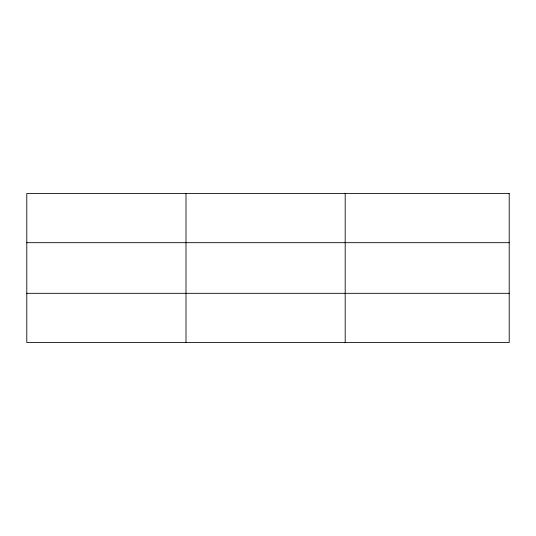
<?xml version="1.0" encoding="UTF-8"?>
<svg xmlns="http://www.w3.org/2000/svg" width="536" height="536" viewBox="0 0 536 536"><rect width="100%" height="100%" fill="white"/><g stroke="black" fill="none" stroke-linecap="round" stroke-linejoin="round"><path stroke-width="0.8" d="M185.992 342.471L185.992 193.53M345.184 342.471L345.184 193.53M26.8 242.681L509.2 242.681M26.8 293.319L509.2 293.319M509.2 193.53L509.2 342.471L26.8 342.471L26.8 193.53L509.2 193.53"/></g></svg>
